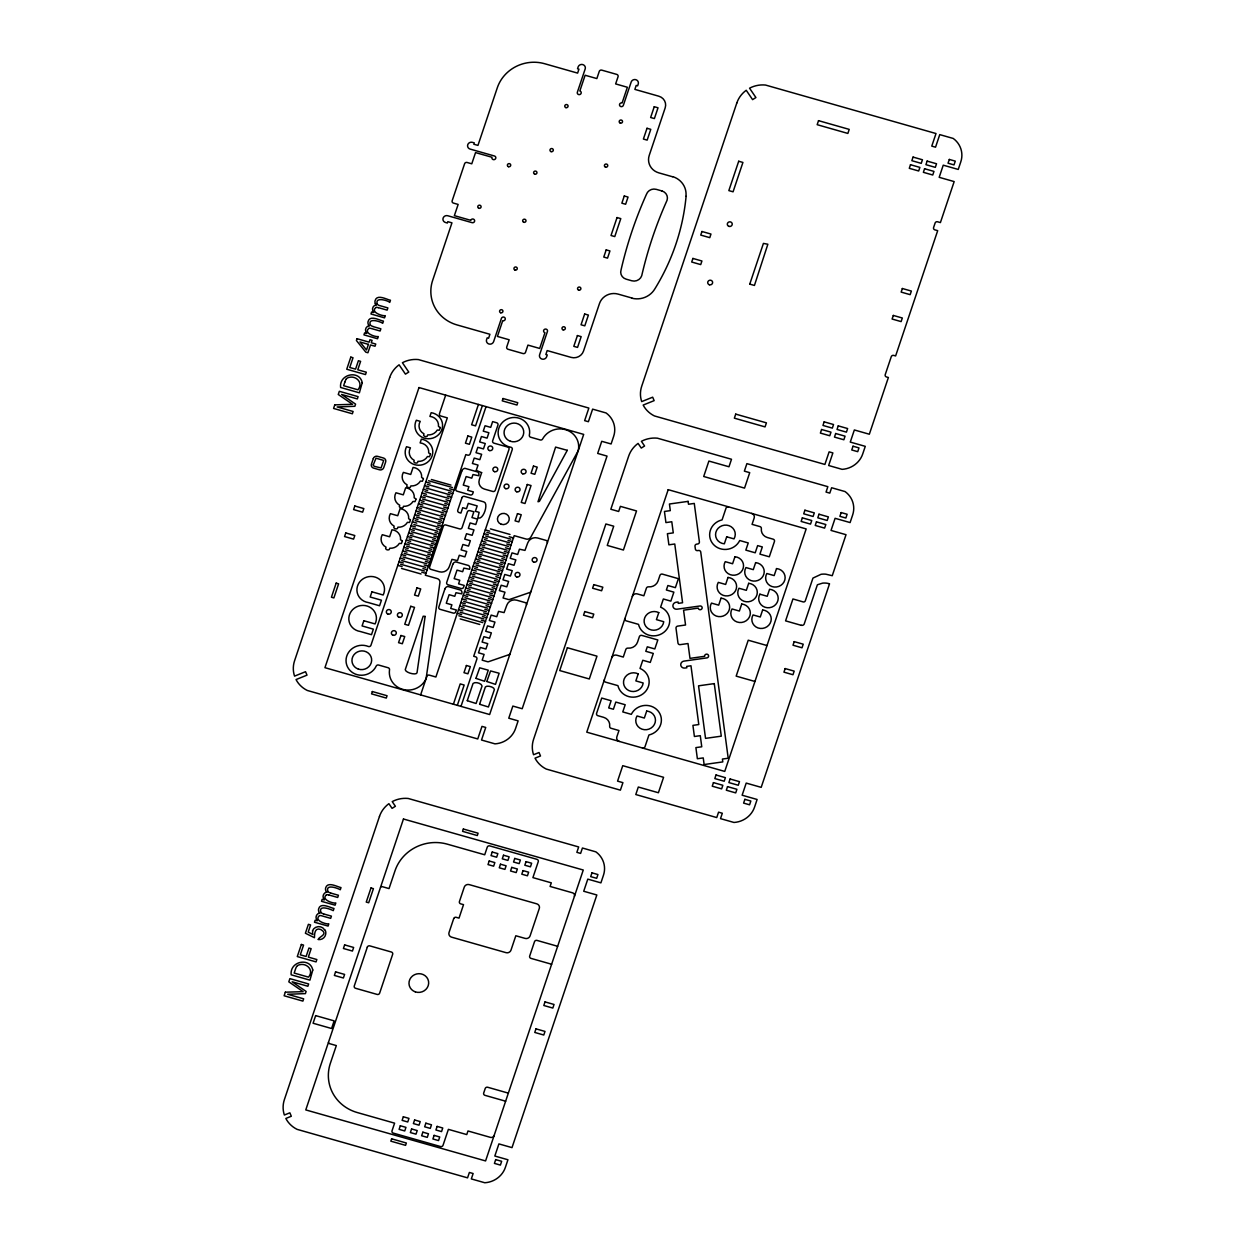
<?xml version="1.0" encoding="UTF-8"?>
<svg xmlns="http://www.w3.org/2000/svg" width="1245" height="1245" viewBox="0 0 1245 1245"><rect width="100%" height="100%" fill="white"/><g stroke="black" fill="none" stroke-linecap="round" stroke-linejoin="round"><path stroke-width="1.5" d="M318.284 939.244C319.545 936.364 328.773 934.17 320.743 929.486C314.534 927.043 314.518 934.435 314.456 937.718L305.399 933.236L308.402 924.319L310.596 924.942L308.2 932.1L312.915 934.513A6.567 6.209 -11.6 0 1 312.775 930.995M328.462 1042.361L329.022 1043.497L336.321 1045.582L330.345 1063.354A41.692 39.451 -11.6 0 0 357.237 1112.532L394.603 1123.161L392.035 1130.787A1.976 1.867 -11.6 0 0 393.311 1133.121L440.543 1146.552A1.976 1.867 -11.6 0 0 443.033 1145.291L448.387 1129.355L466.766 1134.584L467.98 1130.974L490.421 1137.37A2.957 2.801 -11.6 0 0 494.14 1135.471M344.896 381.95L343.636 385.717L357.969 389.794C363.556 383.071 356.49 375.57 349.191 377.344A5.307 5.027 -11.6 0 0 346.266 378.947M445.679 395.132L439.469 413.651A1.976 1.867 -11.6 0 0 440.73 415.986L447.313 417.853L370.948 645.268A1.976 1.867 -11.6 0 1 368.271 646.451A15.811 14.956 -11.6 0 0 347.417 654.419A15.811 14.956 -11.6 0 0 355.339 674.074A15.811 14.956 -11.6 0 0 376.192 666.106A1.976 1.867 -11.6 0 1 378.589 665.032L388.175 667.756A1.976 1.867 -11.6 0 1 389.498 669.919A19.173 18.13 -11.6 0 0 403.473 689.559A19.173 18.13 -11.6 0 0 426.117 678.556L439.921 582.613A3.953 3.735 -11.6 0 0 437.228 578.598L425.323 575.206L465.817 454.596L467.7 455.141A1.976 1.867 -11.6 0 0 470.174 453.865L486.048 406.617M430.443 454.409L429.447 456.713L427.471 456.51A9.789 9.26 -11.6 0 1 417.931 461.366C418.382 464.432 412.142 463.109 414.18 460.308A9.789 9.26 -11.6 0 1 410.43 447.842L406.524 446.722A13.835 13.088 -11.6 0 0 414.165 464.525A13.835 13.088 -11.6 0 0 432.295 455.296A13.835 13.088 -11.6 0 0 421.37 439.158L420.125 442.893A9.789 9.26 -11.6 0 1 428.685 452.931L430.49 453.974M415.97 499.338L414.974 501.642L412.998 501.439A9.789 9.26 -11.6 0 1 403.458 506.295C403.878 509.423 397.528 507.898 399.707 505.237A9.789 9.26 -11.6 0 1 395.957 492.771L403.287 494.841L405.652 487.822A9.789 9.26 -11.6 0 1 414.212 497.86L416.017 498.903M440.248 427.922L439.236 430.225L437.275 430.039A9.789 9.26 -11.6 0 1 427.72 434.894C427.813 438.115 421.899 436.435 423.969 433.82A9.789 9.26 -11.6 0 1 420.219 421.355L416.328 420.234A13.835 13.088 -11.6 0 0 423.954 438.038A13.835 13.088 -11.6 0 0 442.099 428.809A13.835 13.088 -11.6 0 0 431.175 412.686L429.914 416.406A9.789 9.26 -11.6 0 1 438.473 426.444L440.279 427.486M402.306 541.264L401.388 543.52L399.334 543.38A9.789 9.26 -11.6 0 1 389.778 548.236C389.981 551.395 383.865 549.808 386.028 547.162A9.789 9.26 -11.6 0 1 382.277 534.696L389.623 536.782L391.973 529.763A9.789 9.26 -11.6 0 1 400.532 539.785L402.337 540.828M423.393 478.951L422.382 481.255L420.421 481.052A9.789 9.26 -11.6 0 1 410.866 485.923C411.068 489.129 404.998 487.433 407.115 484.85A9.789 9.26 -11.6 0 1 403.364 472.384L410.71 474.454L413.06 467.435A9.789 9.26 -11.6 0 1 421.619 477.473L423.424 478.516M410.414 520.223L409.496 522.464L407.442 522.324A9.789 9.26 -11.6 0 1 397.902 527.195C398.244 530.339 392.066 528.814 394.151 526.121A9.789 9.26 -11.6 0 1 390.401 513.656L397.731 515.726L400.096 508.707A9.789 9.26 -11.6 0 1 408.656 518.745L410.445 519.788M478.438 404.454L471.622 424.763L475.559 425.883L482.391 405.574M420.623 694.897L426.848 676.393A1.976 1.867 -11.6 0 1 429.323 675.132L435.89 677L512.255 449.585A1.976 1.867 -11.6 0 0 510.761 447.204A15.811 14.956 -11.6 0 1 498.436 429.805A15.811 14.956 -11.6 0 1 517.017 417.697A15.811 14.956 -11.6 0 1 529.358 435.096A1.976 1.867 -11.6 0 0 530.681 437.228L540.268 439.952A1.976 1.867 -11.6 0 0 542.68 438.862A19.173 18.13 -11.6 0 1 566.257 429.899A19.173 18.13 -11.6 0 1 578.209 450.752L530.806 537.124A3.953 3.735 -11.6 0 1 526.106 539.038L514.201 535.661L473.707 656.271L475.59 656.8A1.976 1.867 -11.6 0 1 476.866 659.134L460.992 706.382M453.398 704.219L460.214 683.91L464.152 685.03L457.335 705.339M829.543 583.78L761.193 787.354L746.206 783.089L742.129 795.213L757.116 799.477L754.563 807.102A22.721 21.492 -11.6 0 1 733.974 822.463L720.513 818.634L722.318 813.25L718.567 812.176L716.746 817.56L635.79 794.543L638.312 787.027L658.403 792.738L663.585 777.3L622.749 765.675L617.567 781.129L622.92 782.654L620.399 790.155L546.275 769.068A26.69 25.258 -11.6 0 1 535.023 758.174L540.501 755.964L539.038 752.525L533.545 754.735A26.69 25.258 -11.6 0 1 533.576 739.328L605.879 523.974L613.723 526.199L607.264 545.419L623.418 550.025L636.537 510.948L620.383 506.357L618.672 511.477L610.828 509.252L628.663 456.137A26.69 25.258 -11.6 0 1 638.078 443.407L641.268 448.075L644.583 445.99L641.408 441.321A26.69 25.258 -11.6 0 1 657.376 438.178L731.5 459.265L728.979 466.766L708.887 461.055L703.705 476.493L744.541 488.118L749.723 472.664L744.37 471.139L746.891 463.638L827.847 486.671L826.042 492.071L829.793 493.129L831.613 487.744L845.075 491.573A22.721 21.492 -11.6 0 1 852.654 514.948L850.102 522.573L835.099 518.309L831.037 530.432L846.024 534.696L832.251 575.704L825.855 574.194A19.111 18.068 -11.6 0 0 821.093 574.287L812.954 578.085L805.406 600.541A1.79 1.696 -11.6 0 1 803.181 601.926L792.94 598.954L785.579 620.866L801.235 625.332M380.581 887.156L381.733 886.502L389.031 888.588L395.007 870.8A41.692 39.451 -11.6 0 1 447.344 844.172L484.71 854.786L487.262 847.16A1.976 1.867 -11.6 0 1 489.752 845.9L536.984 859.346A1.976 1.867 -11.6 0 1 538.26 861.68L532.907 877.616L551.302 882.845L550.088 886.44L572.529 892.821A2.957 2.801 -11.6 0 1 574.427 896.322M368.94 328.353C362.809 333.006 375.648 337.27 378.278 336.539L377.531 338.749L363.945 334.874L364.598 332.913L366.512 333.458M326.501 894.797C320.37 899.419 333.209 903.745 335.839 902.983L335.092 905.193L321.506 901.318L322.159 899.357L324.073 899.902M375.943 307.468C369.827 312.106 382.666 316.37 385.296 315.654L384.549 317.864L370.963 313.989L371.617 312.013L373.531 312.557M829.077 583.656L826.898 583.205A17.928 16.963 -11.6 0 0 822.634 583.127L817.389 584.761L804.145 624.181A2.381 2.241 -11.6 0 1 801.266 625.255M672.658 176.79L658.792 172.853A14.815 14.022 -11.6 0 1 649.236 155.376L665.188 107.848A9.882 9.353 -11.6 0 0 658.807 96.207L634.872 89.391L636.195 85.438L637.611 85.843L638.218 84.053A3.704 3.502 -11.6 0 0 635.822 79.68A3.704 3.502 -11.6 0 0 631.168 82.045L623.356 105.311A1.976 1.867 -11.6 0 1 620.881 106.572A1.976 1.867 -11.6 0 1 619.605 104.238A1.976 1.867 -11.6 0 1 622.095 102.977L627.371 87.259L615.637 83.913L618.049 76.739A1.976 1.867 -11.6 0 0 616.773 74.404L601.755 70.14A1.976 1.867 -11.6 0 0 599.265 71.401L596.853 78.575L585.119 75.245L579.843 90.963A1.976 1.867 -11.6 0 1 581.119 93.297A1.976 1.867 -11.6 0 1 578.645 94.558A1.976 1.867 -11.6 0 1 577.369 92.223L585.181 68.957A3.704 3.502 -11.6 0 0 582.784 64.584A3.704 3.502 -11.6 0 0 578.131 66.95L577.54 68.755L578.941 69.16L577.618 73.113L544.672 63.728A37.739 35.716 -11.6 0 0 497.284 87.835L477.955 145.4L473.831 144.233L474.283 142.879L472.4 142.35A3.704 3.502 -11.6 0 0 467.746 144.716A3.704 3.502 -11.6 0 0 470.143 149.089L494.452 155.998A1.976 1.867 -11.6 0 1 495.728 158.333A1.976 1.867 -11.6 0 1 493.253 159.593A1.976 1.867 -11.6 0 1 491.977 157.259L475.543 152.59L471.777 163.811L467.077 162.472A1.976 1.867 -11.6 0 0 464.603 163.749L452.168 200.756A1.976 1.867 -11.6 0 0 453.445 203.091L458.144 204.429L454.363 215.65L470.797 220.334A1.976 1.867 -11.6 0 1 473.271 219.073A1.976 1.867 -11.6 0 1 474.547 221.392A1.976 1.867 -11.6 0 1 472.073 222.653L447.764 215.743A3.704 3.502 -11.6 0 0 443.111 218.108A3.704 3.502 -11.6 0 0 445.492 222.482L447.375 223.011L447.826 221.672L451.951 222.839L432.637 280.405A37.739 35.716 -11.6 0 0 456.962 324.914L489.923 334.282L488.585 338.235L487.184 337.831L486.577 339.636A3.704 3.502 -11.6 0 0 488.974 344.009A3.704 3.502 -11.6 0 0 493.627 341.644L501.424 318.378A1.976 1.867 -11.6 0 1 503.914 317.117A1.976 1.867 -11.6 0 1 505.19 319.436A1.976 1.867 -11.6 0 1 502.7 320.712L497.424 336.43L509.158 339.76L506.746 346.95A1.976 1.867 -11.6 0 0 508.022 349.269L523.04 353.549A1.976 1.867 -11.6 0 0 525.53 352.288L527.942 345.098L539.676 348.444L544.952 332.726A1.976 1.867 -11.6 0 1 543.676 330.392A1.976 1.867 -11.6 0 1 546.15 329.131A1.976 1.867 -11.6 0 1 547.426 331.466L539.614 354.716A3.704 3.502 -11.6 0 0 542.011 359.089A3.704 3.502 -11.6 0 0 546.664 356.724L547.255 354.934L545.855 354.529L547.178 350.576L571.113 357.393A9.882 9.353 -11.6 0 0 583.516 351.074L599.467 303.562A14.815 14.022 -11.6 0 1 618.08 294.1L631.946 298.037M378.309 307.624L387.148 310.13L387.88 307.92L379.99 305.679A4.856 4.591 -11.6 0 1 377.126 303.998M372.971 326.563L380.877 328.82L380.13 331.014L371.306 328.509A4.466 4.217 -11.6 0 0 368.925 328.291M431.392 479.512L450.97 485.083M428.545 480.726L452.464 487.526M425.759 481.94L430.116 483.185M449.694 488.756L454.051 489.985M427.331 484.383L451.266 491.184M424.529 485.643L428.871 486.873M448.449 492.444L452.806 493.689M426.101 488.04L450.036 494.841M423.316 489.254L427.657 490.483M447.251 496.055L451.593 497.3M424.934 491.651L448.869 498.467M422.102 493.004L426.444 494.249M446.021 499.805L450.379 501.05M423.673 495.401L447.609 502.202M420.888 496.584L425.245 497.829M444.823 503.385L449.18 504.63M759.901 594.192L767.231 596.277L769.581 589.258A9.789 9.26 -11.6 0 1 777.907 600.557A9.789 9.26 -11.6 0 1 764.866 607.202A9.789 9.26 -11.6 0 1 759.886 594.207M422.46 499.012L446.395 505.812M419.674 500.225L424.031 501.455M443.609 507.026L447.951 508.271M421.261 502.606L445.181 509.423M418.46 503.82L422.818 505.065M442.395 510.637L446.737 511.866M420.032 506.248L443.967 513.064M417.246 507.431L421.604 508.676M441.181 514.247L445.539 515.477M490.437 528.892L510.014 534.463M418.834 509.827L442.769 516.644M485.285 529.919L489.627 531.148M509.205 536.719L513.562 537.964M416.032 511.041L420.39 512.286M439.967 517.858L444.325 519.087M486.842 532.346L510.777 539.147M417.62 513.438L441.555 520.239M484.04 533.607L488.398 534.852M507.976 540.423L512.317 541.653M414.834 514.652L419.176 515.881M438.754 521.453L443.111 522.698M485.628 536.004L509.547 542.804M416.406 517.048L440.341 523.849M482.827 537.217L487.184 538.462M506.762 544.018L511.104 545.263M413.62 518.262L417.962 519.492M437.555 525.063L441.897 526.308M484.445 539.63L508.38 546.43M415.145 520.628L439.065 527.444M481.613 540.968L485.97 542.213M505.548 547.784L509.89 549.014M412.406 521.873L416.764 523.102M436.341 528.674L440.683 529.919M483.185 543.365L507.12 550.181M413.869 524.519L437.804 531.335M480.414 544.547L484.756 545.792M504.334 551.364L508.691 552.593M411.099 525.686L415.456 526.915M435.034 532.486L439.392 533.731M481.986 546.975L505.906 553.776M412.671 528.129L436.59 534.945M479.185 548.189L483.542 549.418M503.12 554.99L507.478 556.235M409.885 529.296L414.243 530.526M433.82 536.097L438.178 537.342M480.772 550.586L504.707 557.386M411.457 531.74L435.376 538.556M477.971 551.8L482.329 553.029M501.906 558.6L506.264 559.845M408.687 532.891L413.029 534.136M432.606 539.707L436.964 540.937M479.543 554.212L503.478 561.028M410.243 535.35L434.178 542.151M476.773 555.41L481.115 556.639M500.692 562.211L505.05 563.456M407.473 536.502L411.815 537.747M431.392 543.318L435.75 544.547M478.345 557.791L502.28 564.607M409.029 538.96L432.964 545.761M475.559 559.005L479.901 560.25M499.494 565.821L503.836 567.051M406.259 540.112L410.617 541.357M430.194 546.913L434.536 548.158M477.131 561.402L501.066 568.218M407.815 542.571L431.75 549.372M767.013 645.548L748.229 640.21L736.168 676.128L754.937 681.466M474.345 562.615L478.702 563.861M498.28 569.432L502.622 570.661M405.045 543.723L409.403 544.952M428.98 550.523L433.322 551.768M475.917 565.012L499.852 571.813M406.601 546.166L430.537 552.982M473.131 566.226L477.489 567.471M497.066 573.027L501.408 574.272M403.831 547.333L408.189 548.563M427.766 554.134L432.124 555.379M474.656 568.607L498.591 575.408M405.403 549.776L429.323 556.593M471.917 569.837L476.275 571.066M495.852 576.637L500.21 577.882M402.617 550.928L406.975 552.173M426.553 557.744L430.91 558.974M473.396 572.498L497.315 579.298M404.189 553.387L428.109 560.188M470.626 573.649L474.967 574.894M494.545 580.45L498.903 581.695M401.419 554.539L405.761 555.784M425.339 561.355L429.696 562.584M472.182 576.108L496.117 582.909M402.975 556.997L426.91 563.798M469.412 577.26L473.754 578.489M493.331 584.061L497.689 585.306M400.205 558.149L404.547 559.394M424.125 564.965L428.482 566.195M470.968 579.703L494.903 586.519M401.762 560.608L425.697 567.409M468.198 580.87L472.54 582.1M492.133 587.671L496.475 588.916M398.991 561.76L403.333 562.989M422.926 568.56L427.268 569.805M469.754 583.314L493.689 590.13M400.548 564.203L424.483 571.019M466.984 584.465L471.341 585.71M490.919 591.282L495.261 592.511M397.777 565.37L402.135 566.599M421.713 572.171L426.055 573.416M468.54 586.924L492.475 593.725M401.512 568.436L421.09 574.007M465.77 588.076L470.128 589.321M489.705 594.892L494.063 596.122M467.326 590.535L491.261 597.335M464.556 591.686L468.914 592.931M488.491 598.503L492.849 599.732M466.128 594.145L490.048 600.946M463.358 595.297L467.7 596.526M487.277 602.098L491.635 603.343M464.914 597.74L488.849 604.556M462.144 598.907L466.486 600.137M486.064 605.708L490.421 606.953M463.7 601.351L487.635 608.167M460.93 602.518L465.272 603.747M484.865 609.319L489.207 610.564M462.486 604.961L486.421 611.777M459.716 606.113L464.074 607.358M483.651 612.929L487.993 614.158M461.272 608.572L485.208 615.372M458.502 609.723L462.86 610.968M482.438 616.54L486.795 617.769M460.059 612.182L483.994 618.983M457.288 613.334L461.646 614.579M481.224 620.135L485.581 621.379M458.86 615.793L482.78 622.593M460.183 618.905L479.776 624.476M557.651 946.293L537 940.411A1.976 1.867 -11.6 0 0 534.51 941.671L529.685 956.051A1.976 1.867 -11.6 0 0 530.961 958.37L551.628 964.252M330.532 893.007L338.422 895.264L337.691 897.458L328.851 894.953M323.513 913.908L331.419 916.149L330.672 918.359L321.848 915.838A4.466 4.217 -11.6 0 0 319.467 915.62C313.382 920.428 326.143 924.49 328.82 923.868L328.089 926.078L314.487 922.218L315.156 920.242L317.055 920.786M508.349 1093.126L487.698 1087.258A1.976 1.867 -11.6 0 0 485.208 1088.519L483.698 1093.001A1.976 1.867 -11.6 0 0 484.974 1095.335L505.641 1101.218M376.255 304.994L375.352 303.578M369.236 325.879L368.333 324.463A4.902 4.638 -11.6 0 1 368.1 321.49C369.936 314.549 380.145 320.634 383.444 321.132L382.713 323.311C380.488 321.552 367.742 317.413 370.232 324.789A4.856 4.591 -11.6 0 0 373.002 326.455M326.797 892.323L325.894 890.906A4.902 4.638 -11.6 0 1 325.661 887.934C327.497 880.993 337.706 887.078 341.005 887.576L340.274 889.755C337.909 888.23 325.443 883.685 327.777 891.233M319.778 913.207L318.876 911.807A4.902 4.638 -11.6 0 1 318.658 908.834C320.479 901.878 330.688 907.963 334.002 908.461L333.255 910.655C330.236 909.052 318.455 904.648 320.774 912.134M377.235 303.904C374.62 296.419 388.44 300.683 389.732 302.426L390.463 300.232C387.164 299.749 376.939 293.649 375.118 300.605A4.902 4.638 -11.6 0 0 375.336 303.578M531.024 591.282A1.976 1.867 -11.6 0 1 529.67 592.542L509.594 599.452A1.976 1.867 -11.6 0 1 508.349 599.483L503.058 597.973L504.988 592.215L499.369 590.612L501.175 585.228L506.808 586.831L508.614 581.446L502.98 579.843L504.785 574.459L510.419 576.046L512.24 570.661L506.606 569.058L508.411 563.674L514.045 565.277L515.85 559.892L510.217 558.289L512.022 552.889L517.655 554.492L519.445 549.185L524.97 550.399L527.678 543.038A7.906 7.486 -11.6 0 1 537.607 537.996L546.041 540.392A1.976 1.867 -11.6 0 1 547.318 542.727M526.433 604.93A1.976 1.867 -11.6 0 0 525.157 602.596L516.722 600.183A7.906 7.486 -11.6 0 0 506.793 605.241L504.085 612.602L498.56 611.388L496.771 616.695L491.137 615.092L489.332 620.492L494.965 622.08L493.16 627.48L487.526 625.877L485.721 631.262L491.355 632.865L489.534 638.249L483.9 636.646L482.095 642.046L487.729 643.649L485.923 649.034L480.29 647.431L478.485 652.816L484.103 654.419L482.173 660.177L487.464 661.686A1.976 1.867 -11.6 0 0 488.709 661.64L508.785 654.745A1.976 1.867 -11.6 0 0 510.139 653.485M631.9 298.209A19.967 18.893 -11.6 0 0 654.901 288.793A230.029 217.626 -11.6 0 0 686.088 196.368M672.72 176.634A19.967 18.893 -11.6 0 1 685.948 196.352M619.419 741.46A3.953 3.735 -11.6 0 1 616.866 736.791L618.967 730.519L611.03 728.263A1.976 1.867 -11.6 0 1 609.676 726.271A8.871 8.388 -11.6 0 0 603.607 717.322L597.865 715.688A1.976 1.867 -11.6 0 1 596.588 713.354L601.724 698.056L611.108 700.733L608.696 707.923L613.396 709.245L615.808 702.071L625.192 704.732L622.78 711.922L631.324 714.35A15.811 14.956 -11.6 0 1 657.951 710.786A15.811 14.956 -11.6 0 1 648.941 734.97L644.988 746.767A1.976 1.867 -11.6 0 1 642.498 748.027M611.762 657.718A3.953 3.735 -11.6 0 1 616.726 655.197L623.278 657.064L625.83 649.47A1.976 1.867 -11.6 0 1 627.962 648.131A8.871 8.388 -11.6 0 0 637.518 642.171L639.354 636.677A1.976 1.867 -11.6 0 1 641.844 635.417L657.827 639.961L654.808 648.941L647.291 646.809L645.781 651.291L653.298 653.438L650.279 662.418L642.778 660.27L640.023 668.44A15.811 14.956 -11.6 0 1 643.214 693.683A15.811 14.956 -11.6 0 1 617.94 685.653L605.615 682.151A1.976 1.867 -11.6 0 1 604.339 679.817M624.912 618.532A1.976 1.867 -11.6 0 0 626.188 620.85L638.529 624.367A15.811 14.956 -11.6 0 0 663.787 632.382A15.811 14.956 -11.6 0 0 660.613 607.155L663.352 598.985L670.853 601.133L673.872 592.138L666.371 590.005L667.88 585.524L675.381 587.656L678.4 578.676L662.418 574.132A1.976 1.867 -11.6 0 0 659.943 575.392L658.091 580.886A8.871 8.388 -11.6 0 1 648.536 586.846A1.976 1.867 -11.6 0 0 646.404 588.169L643.867 595.779L637.3 593.912A3.953 3.735 -11.6 0 0 632.335 596.433M728.527 506.839A1.976 1.867 -11.6 0 0 726.037 508.1L722.084 519.896A15.811 14.956 -11.6 0 0 713.089 544.081A15.811 14.956 -11.6 0 0 739.717 540.517L748.245 542.944L745.833 550.119L755.217 552.796L757.629 545.606L762.329 546.944L759.917 554.134L769.301 556.795L774.437 541.513A1.976 1.867 -11.6 0 0 773.161 539.178L767.418 537.544A8.871 8.388 -11.6 0 1 761.349 528.596A1.976 1.867 -11.6 0 0 759.995 526.604L752.058 524.347L754.159 518.06A3.953 3.735 -11.6 0 0 751.622 513.407M366.808 333.162A4.715 4.466 -11.6 0 1 369.174 325.63M344.943 381.966A12.995 12.294 -11.6 0 1 346.094 379.196M373.827 312.277A4.715 4.466 -11.6 0 1 376.192 304.745M375.943 307.406A4.466 4.217 -11.6 0 1 378.278 307.686M296.808 966.276A5.307 5.027 -11.6 0 1 299.749 964.719C306.97 962.836 314.254 970.4 308.511 977.138L294.178 973.061L295.438 969.279A12.995 12.294 -11.6 0 1 296.637 966.525M318.222 939.555A6.427 6.069 -11.6 0 0 325.614 934.59L325.723 933.859A6.194 5.851 -11.6 0 0 324.976 929.89M312.417 930.871A6.707 6.349 -11.6 0 1 324.509 929.735M317.35 920.506A4.715 4.466 -11.6 0 1 319.716 912.958M323.544 913.783A4.856 4.591 -11.6 0 1 320.65 912.227M324.369 899.606A4.715 4.466 -11.6 0 1 326.735 892.074M326.486 894.735A4.466 4.217 -11.6 0 1 328.82 895.015M330.548 892.898A4.856 4.591 -11.6 0 1 327.668 891.327M312.775 970.026L309.927 980.142L291.174 974.804C289.556 961.031 310.223 957.109 312.775 970.026M362.233 382.697L359.385 392.813L340.616 387.475C339.013 373.702 359.68 369.765 362.233 382.697M425.121 616.431L417.013 672.845C416.11 675.506 405.481 672.72 405.247 669.67L423.191 616.213L425.121 616.431M567.3 450.285L539.396 501.377L537.996 501.766L555.597 447.095L567.3 450.348M479.59 704.265L488.429 706.989L494.389 689.559C494.576 687.007 486.686 684.952 485.363 686.991L479.621 704.125M486.826 681.513L495.494 684.376L499.12 673.249L490.577 670.93L486.842 681.373M373.251 464.914L374.091 466.284L381.048 467.964L383.678 460.448L376.021 458.176L373.251 464.914M481.628 472.633L479.278 479.745A7.906 7.486 -11.6 0 0 484.367 489.067L492.818 491.464A1.976 1.867 -11.6 0 0 495.308 490.203L509.003 449.383A1.976 1.867 -11.6 0 0 507.727 447.064L493.938 443.142A1.976 1.867 -11.6 0 1 492.662 440.808L497.938 425.09A1.976 1.867 -11.6 0 0 496.662 422.755L492.631 421.604L490.701 427.362L485.068 425.759L483.247 431.144L488.88 432.746L487.075 438.131L481.442 436.528L479.636 441.928L485.27 443.531L483.465 448.916L477.831 447.313L476.01 452.698L481.644 454.3L479.839 459.685L474.205 458.082L472.4 463.482L478.033 465.085L476.244 470.392L481.628 472.633M467.264 700.717L476.088 703.503L482.048 686.057C481.69 683.194 474.999 681.451 473.038 683.489L467.28 700.639M475.948 678.385L484.601 681.28L488.258 670.183L479.698 667.818L475.963 678.292M749.755 284.14L754.439 285.432L767.854 244.238L763.418 243.413L749.755 284.14M334.78 404.858L333.582 408.438L352.351 413.776L353.113 411.472L337.146 406.944L354.856 406.29L355.572 404.143L341.628 394.463L357.331 398.929L358.093 396.641L339.34 391.303L338.267 394.494L352.553 404.314L334.78 404.858M350.81 357.128L346.748 369.236L365.501 374.574L366.31 372.193L357.782 369.781L360.614 361.346L358.389 360.723L355.572 369.142L349.752 367.493L353.02 357.751L350.81 357.128M357.004 338.702L356.397 340.492L365.797 352.148L367.913 352.755L370.528 344.958L375.025 346.234L375.757 344.04L371.275 342.764L372.084 340.336L369.967 339.729L369.158 342.157L357.004 338.702M368.411 344.367L366.528 349.985L359.961 341.955L368.411 344.367M389.669 377.531L294.583 660.721A26.69 25.258 -11.6 0 0 294.551 676.128L305.539 671.709L307.001 675.148L296.03 679.568A26.69 25.258 -11.6 0 0 307.282 690.461L477.753 738.954L481.986 726.38L485.737 727.453L481.519 740.028L494.981 743.856A22.721 21.492 -11.6 0 0 515.57 728.496L518.122 720.871L508.769 718.209L512.847 706.071L522.2 708.732L607.031 456.09L597.678 453.429L601.74 441.306L611.108 443.967L613.66 436.326A22.721 21.492 -11.6 0 0 606.082 412.966L592.62 409.138L588.387 421.713L584.636 420.639L588.854 408.064L418.382 359.572A26.69 25.258 -11.6 0 0 402.415 362.715L408.765 372.068L405.45 374.138L399.085 364.801A26.69 25.258 -11.6 0 0 389.669 377.531M345.768 532.953L344.554 536.548L353.58 539.116L354.794 535.521L345.768 532.953M354.809 505.999L353.611 509.594L362.622 512.162L363.836 508.567L354.809 505.999M373.329 458.487L371.43 464.152A3.377 3.19 -11.6 0 0 373.609 468.12L379.507 469.801A3.377 3.19 -11.6 0 0 383.74 467.653L385.639 461.988A3.377 3.19 -11.6 0 0 383.476 458.02L377.562 456.339A3.377 3.19 -11.6 0 0 373.329 458.487M336.166 583.127L331.435 597.226L333.878 597.927L338.609 583.827L336.166 583.127M418.989 387.553L324.945 667.678L489.643 714.537L583.687 434.396L418.989 387.553M371.928 591.811L370.17 597.009L381.437 600.214L379.569 605.77L368.287 602.549A13.835 13.088 -11.6 0 1 357.393 586.411A13.835 13.088 -11.6 0 1 375.523 577.198A13.835 13.088 -11.6 0 1 383.164 595.001L371.928 591.811M363.836 620.741L362.077 625.939L373.344 629.145L371.492 634.685L360.21 631.48A13.835 13.088 -11.6 0 1 349.3 615.341A13.835 13.088 -11.6 0 1 367.446 606.128A13.835 13.088 -11.6 0 1 375.072 623.932L363.836 620.741M372.333 691.535L371.555 693.87L386.292 698.072L387.07 695.737L372.333 691.535M400.968 635.495L398.556 642.669L402.322 643.743L404.734 636.553L400.968 635.495M410.772 606.299L404.749 624.259L408.5 625.332L414.523 607.373L410.772 606.299M416.95 587.889L414.538 595.079L418.304 596.137L420.717 588.947L416.95 587.889M467.855 435.983L465.443 443.173L469.381 444.294L471.793 437.119L467.855 435.983M285.323 992.187L284.125 995.767L302.893 1001.104L303.656 998.817L287.688 994.273L305.399 993.619L306.13 991.471L292.17 981.791L307.873 986.258L308.635 983.97L289.883 978.632L288.809 981.838L303.111 991.658L285.323 992.187M301.352 944.457L297.29 956.565L316.059 961.903L316.852 959.537L308.324 957.109L311.157 948.69L308.947 948.052L306.114 956.471L300.294 954.822L303.562 945.095L301.352 944.457M443.329 526.23L429.618 567.051A1.976 1.867 -11.6 0 0 430.894 569.37L439.345 571.782A7.906 7.486 -11.6 0 0 449.274 566.724L451.966 559.363L457.506 560.577L459.28 555.27L464.914 556.873L466.735 551.488L461.101 549.885L462.907 544.485L468.54 546.088L470.345 540.703L464.712 539.101L466.517 533.716L472.151 535.319L473.971 529.934L468.338 528.331L470.143 522.931L475.777 524.534L477.582 519.149L471.948 517.546L473.878 511.788L469.847 510.652A1.976 1.867 -11.6 0 0 467.373 511.913L462.082 527.631A1.976 1.867 -11.6 0 1 459.607 528.892L445.803 524.97A1.976 1.867 -11.6 0 0 443.329 526.23M461.864 470.906L455.826 488.865A1.976 1.867 -11.6 0 0 457.102 491.199L470.252 494.934A1.976 1.867 -11.6 0 0 472.726 493.674L473.333 491.884L467.7 490.281L468.898 486.686L463.264 485.083L466.144 476.555L471.762 478.158L472.976 474.563L478.765 475.714A4.326 4.093 -11.6 0 0 478.78 473.349L477.94 472.042L464.79 468.291L463.28 468.945A4.326 4.093 -11.6 0 0 461.864 470.906M461.988 497.642L457.755 510.217A1.976 1.867 -11.6 0 0 459.031 512.535L460.915 513.08L462.72 507.695L466.47 508.754L468.276 503.369L477.193 505.906L475.388 511.29L479.138 512.364L477.815 517.889A4.326 4.093 -11.6 0 0 480.29 517.858C483.994 516.037 487.246 506.606 485.27 503.027A4.326 4.093 -11.6 0 0 483.231 501.719L464.463 496.381A1.976 1.867 -11.6 0 0 461.988 497.642M503.011 398.509L502.233 400.843L516.971 405.03L517.764 402.695L503.011 398.509M452.744 564.467L446.706 582.427A1.976 1.867 -11.6 0 0 447.982 584.761L461.117 588.496A1.976 1.867 -11.6 0 0 463.607 587.235L464.214 585.43L458.58 583.843L459.778 580.248L454.145 578.645L457.008 570.117L462.642 571.72L463.856 568.125L469.63 569.276A4.326 4.093 -11.6 0 0 469.661 566.911L468.82 565.588L455.67 561.853L454.16 562.491A4.326 4.093 -11.6 0 0 452.744 564.467M444.87 589.041L438.831 607.015A1.976 1.867 -11.6 0 0 440.108 609.334L453.242 613.085A1.976 1.867 -11.6 0 0 455.732 611.809L456.339 610.019L450.706 608.416L451.904 604.821L446.27 603.234L449.134 594.69L454.767 596.293L455.981 592.713L461.755 593.849A4.326 4.093 -11.6 0 0 461.786 591.484L460.93 590.177L447.795 586.442L446.286 587.08A4.326 4.093 -11.6 0 0 444.87 589.041M379.476 816.424L284.389 1099.6A26.69 25.258 -11.6 0 0 284.358 1115.022L289.852 1112.812L291.314 1116.251L285.836 1118.461A26.69 25.258 -11.6 0 0 297.088 1129.355L467.56 1177.848L469.381 1172.463L473.131 1173.521L471.326 1178.922L484.787 1182.75A22.721 21.492 -11.6 0 0 505.377 1167.39L507.944 1159.764L494.825 1156.029L498.903 1143.906L512.006 1147.625L596.837 894.984L583.718 891.249L587.796 879.126L600.915 882.861L603.467 875.219A22.721 21.492 -11.6 0 0 595.888 851.86L582.427 848.016L580.606 853.416L576.855 852.343L578.676 846.958L408.189 798.465A26.69 25.258 -11.6 0 0 392.222 801.609L395.396 806.278L392.082 808.363L388.891 803.679A26.69 25.258 -11.6 0 0 379.476 816.424M315.654 1015.609L313.086 1023.25L331.575 1028.51L334.142 1020.869L315.654 1015.609M335.574 971.847L334.376 975.442L343.387 977.994L344.6 974.415L335.574 971.847M344.616 944.893L343.418 948.488L352.444 951.055L353.642 947.461L344.616 944.893M370.979 887.981L366.248 902.08L368.691 902.765L373.422 888.665L370.979 887.981M403.458 819.008L305.772 1109.918L485.581 1160.931L583.267 870.022L403.458 819.008M367.322 947.134L354.28 985.947A1.976 1.867 -11.6 0 0 355.556 988.281L377.157 994.428A1.976 1.867 -11.6 0 0 379.632 993.168L392.657 954.339A1.976 1.867 -11.6 0 0 391.397 952.02L369.796 945.873A1.976 1.867 -11.6 0 0 367.322 947.134M466.393 665.499L463.98 672.689L467.918 673.81L470.33 666.62L466.393 665.499M517.484 513.656L515.072 520.846L518.823 521.92L521.235 514.73L517.484 513.656M527.273 484.476L521.25 502.435L525.001 503.509L531.039 485.534L527.273 484.476M533.467 466.066L531.055 473.24L534.805 474.314L537.217 467.124L533.467 466.066M577.415 335.559L573.805 346.343L577.555 347.402L581.166 336.632L577.415 335.559M584.652 314.005L581.042 324.789L584.792 325.848L588.403 315.078L584.652 314.005M606.19 249.887L603.778 257.061L607.529 258.135L609.941 250.945L606.19 249.887M617.038 217.548L611.015 235.507L614.765 236.581L620.788 218.622L617.038 217.548M624.274 195.994L621.862 203.184L625.628 204.242L628.04 197.068L624.274 195.994M647.011 128.282L643.4 139.051L647.151 140.125L650.777 129.34L647.011 128.282M654.247 106.728L650.637 117.497L654.388 118.571L658.014 107.786L654.247 106.728M463.342 829.014L462.564 831.349L477.302 835.551L478.08 833.201L463.342 829.014M453.709 918.577L449.04 932.505A3.953 3.735 -11.6 0 0 451.593 937.158L506.03 952.658A3.953 3.735 -11.6 0 0 510.995 950.122L515.819 935.758L525.125 938.403A3.953 3.735 -11.6 0 0 530.09 935.882L539.287 908.492A3.953 3.735 -11.6 0 0 536.735 903.823L469.225 884.619A3.953 3.735 -11.6 0 0 464.26 887.14L459.436 901.52A1.976 1.867 -11.6 0 0 460.712 903.854L463.529 904.648L459.016 918.125L456.199 917.316A1.976 1.867 -11.6 0 0 453.709 918.577M736.807 103.008L641.72 386.199A26.69 25.258 -11.6 0 0 641.689 401.606L652.676 397.186L654.139 400.641L643.167 405.061A26.69 25.258 -11.6 0 0 654.419 415.939L824.89 464.447L829.123 451.857L832.874 452.931L828.656 465.505L842.118 469.349A22.721 21.492 -11.6 0 0 862.707 453.989L865.275 446.348L850.273 442.084L854.35 429.961L869.337 434.225L888.385 377.5L886.502 376.97A1.976 1.867 -11.6 0 1 885.226 374.636L891.264 356.677A1.976 1.867 -11.6 0 1 893.739 355.416L895.622 355.945L937.687 230.667L934.87 229.858A1.976 1.867 -11.6 0 1 933.594 227.524L935.104 223.042A1.976 1.867 -11.6 0 1 937.594 221.781L940.411 222.575L954.168 181.583L939.181 177.319L943.243 165.18L958.245 169.444L960.798 161.819A22.721 21.492 -11.6 0 0 953.219 138.444L939.757 134.616L935.54 147.19L931.774 146.116L936.007 133.542L765.519 85.049A26.69 25.258 -11.6 0 0 749.552 88.193L755.917 97.546L752.587 99.631L746.222 90.278A26.69 25.258 -11.6 0 0 736.807 103.008M391.615 1138.817L390.837 1141.167L405.574 1145.353L406.352 1143.019L391.615 1138.817M400.314 1125.76L399.1 1129.355L404.734 1130.958L405.948 1127.363L400.314 1125.76M403.333 1116.781L402.119 1120.375L407.753 1121.978L408.967 1118.383L403.333 1116.781M489.207 860.995L488.009 864.59L493.642 866.178L494.841 862.598L489.207 860.995M492.226 852.016L491.028 855.611L496.646 857.214L497.86 853.619L492.226 852.016M692.905 258.431L691.706 262.026L700.717 264.594L701.931 260.999L692.905 258.431M701.947 231.492L700.748 235.087L709.774 237.655L710.973 234.06L701.947 231.492M567.378 647.742L559.721 670.557L589.305 678.976L596.977 656.162L567.378 647.742M584.761 611.56L583.547 615.154L592.573 617.722L593.787 614.127L584.761 611.56M593.803 584.621L592.604 588.216L601.615 590.768L602.829 587.189L593.803 584.621M411.581 1128.966L410.368 1132.561L416.001 1134.164L417.215 1130.569L411.581 1128.966M414.601 1119.986L413.387 1123.581L419.02 1125.184L420.219 1121.589L414.601 1119.986M500.474 864.201L499.276 867.781L504.91 869.383L506.108 865.804L500.474 864.201M503.494 855.222L502.28 858.817L507.913 860.419L509.127 856.825L503.494 855.222M738.705 161.243L728.839 190.609L733.072 191.808L742.923 162.441L738.705 161.243M422.849 1132.172L421.635 1135.767L427.268 1137.37L428.467 1133.775L422.849 1132.172M425.852 1123.192L424.654 1126.787L430.288 1128.39L431.486 1124.795L425.852 1123.192M511.742 867.407L510.543 870.986L516.177 872.589L517.375 868.994L511.742 867.407M514.761 858.428L513.547 862.022L519.181 863.625L520.394 860.03L514.761 858.428M434.1 1135.378L432.902 1138.973L438.536 1140.576L439.734 1136.981L434.1 1135.378M437.119 1126.398L435.921 1129.993L441.555 1131.596L442.753 1128.001L437.119 1126.398M523.009 870.597L521.795 874.192L527.429 875.795L528.643 872.2L523.009 870.597M526.028 861.633L524.814 865.228L530.448 866.831L531.646 863.236L526.028 861.633M668.192 489.674L586.769 732.169L724.746 771.418L806.169 528.923L668.192 489.674M818.525 120.656L817.171 124.687L847.861 133.433L849.214 129.387L818.525 120.656M638.203 673.903L635.853 680.906L643.167 682.991A9.882 9.353 -11.6 0 1 630.982 691.302A9.882 9.353 -11.6 0 1 624.196 678.899A9.882 9.353 -11.6 0 1 638.203 673.903M658.776 612.618L656.426 619.621L663.741 621.706A9.882 9.353 -11.6 0 1 651.571 630.017A9.882 9.353 -11.6 0 1 644.785 617.613A9.882 9.353 -11.6 0 1 658.776 612.618M735.717 414.118L734.363 418.164L765.053 426.895L766.422 422.849L735.717 414.118M535.972 1028.852L534.759 1032.447L543.785 1035.015L544.999 1031.42L535.972 1028.852M545.014 1001.898L543.816 1005.493L552.827 1008.061L554.041 1004.466L545.014 1001.898M495.697 1159.609L494.421 1163.39L500.397 1165.087L501.657 1161.305L495.697 1159.609M591.982 872.838L590.706 876.62L596.682 878.316L597.942 874.55L591.982 872.838M646.7 711.051L644.334 718.054L637.02 715.968A9.882 9.353 -11.6 0 0 641.984 729.165A9.882 9.353 -11.6 0 0 655.181 722.442A9.882 9.353 -11.6 0 0 646.7 711.051M726.691 536.813L724.341 543.816A9.882 9.353 -11.6 0 1 715.844 532.409A9.882 9.353 -11.6 0 1 729.056 525.686A9.882 9.353 -11.6 0 1 734.005 538.883L726.691 536.813M721.042 598.145L718.692 605.163L711.471 603.109A9.789 9.26 -11.6 0 0 716.326 616.088A9.789 9.26 -11.6 0 0 729.368 609.443A9.789 9.26 -11.6 0 0 721.042 598.145M727.998 577.431L725.648 584.45L718.303 582.364A9.789 9.26 -11.6 0 0 723.283 595.375A9.789 9.26 -11.6 0 0 736.324 588.729A9.789 9.26 -11.6 0 0 727.998 577.431M734.939 556.733L732.589 563.752L725.259 561.666A9.789 9.26 -11.6 0 0 730.224 574.676A9.789 9.26 -11.6 0 0 743.265 568.031A9.789 9.26 -11.6 0 0 734.939 556.733M741.724 604.027L739.374 611.046L732.029 608.961A9.789 9.26 -11.6 0 0 737.009 621.971A9.789 9.26 -11.6 0 0 750.05 615.326A9.789 9.26 -11.6 0 0 741.724 604.027M748.681 583.314L746.331 590.332L738.985 588.247A9.789 9.26 -11.6 0 0 743.965 601.257A9.789 9.26 -11.6 0 0 757.007 594.612A9.789 9.26 -11.6 0 0 748.681 583.314M755.637 562.631L753.272 569.65L745.942 567.549A9.789 9.26 -11.6 0 0 750.922 580.559A9.789 9.26 -11.6 0 0 763.948 573.914A9.789 9.26 -11.6 0 0 755.637 562.631M821.591 429.494L820.393 433.089L829.777 435.75L830.991 432.155L821.591 429.494M824.159 421.853L822.961 425.448L832.345 428.124L833.543 424.529L824.159 421.853M910.5 164.729L909.286 168.324L918.686 170.985L919.884 167.39L910.5 164.729M913.067 157.088L911.854 160.683L921.238 163.36L922.452 159.765L913.067 157.088M762.64 609.972L760.275 616.991L753.054 614.937A9.789 9.26 -11.6 0 0 757.909 627.916A9.789 9.26 -11.6 0 0 770.951 621.271A9.789 9.26 -11.6 0 0 762.64 609.972M776.538 568.576L774.172 575.595L766.842 573.509A9.789 9.26 -11.6 0 0 771.822 586.504A9.789 9.26 -11.6 0 0 784.848 579.874A9.789 9.26 -11.6 0 0 776.538 568.576M713.447 782.623L712.249 786.202L721.633 788.879L722.847 785.284L713.447 782.623M716.015 774.981L714.817 778.576L724.201 781.237L725.399 777.658L716.015 774.981M802.356 517.842L801.142 521.437L810.526 524.114L811.74 520.519L802.356 517.842M804.908 510.217L803.71 513.812L813.094 516.473L814.308 512.878L804.908 510.217M835.675 433.509L834.477 437.088L843.861 439.765L845.059 436.17L835.675 433.509M838.243 425.868L837.029 429.463L846.429 432.139L847.627 428.545L838.243 425.868M924.584 168.729L923.37 172.324L932.754 175L933.968 171.405L924.584 168.729M927.136 161.103L925.938 164.682L935.322 167.359L936.536 163.764L927.136 161.103M727.531 786.622L726.317 790.217L735.717 792.894L736.915 789.299L727.531 786.622M730.099 778.996L728.885 782.591L738.269 785.253L739.483 781.658L730.099 778.996M816.44 521.857L815.226 525.452L824.61 528.113L825.824 524.519L816.44 521.857M818.992 514.216L817.794 517.811L827.178 520.488L828.376 516.893L818.992 514.216M893.303 315.436L892.089 319.031L901.115 321.599L902.329 318.004L893.303 315.436M902.345 288.498L901.147 292.093L910.157 294.66L911.371 291.065L902.345 288.498M853.027 446.208L851.751 449.974L857.727 451.67L858.988 447.904L853.027 446.208M949.312 159.438L948.036 163.204L954.012 164.9L955.273 161.134L949.312 159.438M785.159 668.565L783.945 672.16L792.972 674.728L794.185 671.133L785.159 668.565M794.201 641.626L793.003 645.221L802.013 647.789L803.227 644.194L794.201 641.626M744.868 799.337L743.607 803.103L749.583 804.799L750.844 801.033L744.868 799.337M841.169 512.567L839.893 516.333L845.869 518.029L847.129 514.263L841.169 512.567M688.111 501.377L669.437 504.007L670.308 510.637L664.441 511.462L665.919 522.589L671.786 521.748L673.28 532.876L667.398 533.7L668.892 544.828L674.759 544.003L682.571 602.751L678.276 603.358L678.089 601.973L676.128 602.253A3.704 3.502 -11.6 0 0 672.922 606.237A3.704 3.502 -11.6 0 0 677.062 609.194L699.955 605.988A1.976 1.867 -11.6 0 1 702.149 607.56A1.976 1.867 -11.6 0 1 700.437 609.692A1.976 1.867 -11.6 0 1 698.243 608.105L683.567 610.174L685.544 625.006L677.716 626.111A1.976 1.867 -11.6 0 0 676.004 628.227L677.98 643.058A1.976 1.867 -11.6 0 0 680.19 644.645L688.003 643.54L689.979 658.372L704.654 656.302A1.976 1.867 -11.6 0 1 706.366 654.17A1.976 1.867 -11.6 0 1 708.576 655.757A1.976 1.867 -11.6 0 1 706.864 657.889L683.972 661.111A3.704 3.502 -11.6 0 0 680.766 665.095A3.704 3.502 -11.6 0 0 684.89 668.051L686.851 667.787L686.664 666.386L690.975 665.779L698.787 724.543L692.92 725.368L694.399 736.495L700.281 735.67L701.76 746.782L695.893 747.607L697.371 758.734L703.238 757.909L704.125 764.539L722.8 761.909L722.427 759.045L728.201 758.236L700.748 552.064A1.976 1.867 -11.6 0 0 698.538 550.477L697.558 550.617A1.976 1.867 -11.6 0 1 695.364 549.045L694.99 546.259A1.976 1.867 -11.6 0 1 696.702 544.127L697.682 543.987A1.976 1.867 -11.6 0 0 699.394 541.855L694.274 503.431L688.501 504.241L688.111 501.377M714.272 683.614L698.554 685.824L705.541 738.378L721.275 736.168L714.272 683.614M661.966 190.967L656.333 189.364A7.906 7.486 -11.6 0 0 646.404 194.407A436.73 413.184 -11.6 0 0 621.068 269.854A7.906 7.486 -11.6 0 0 626.173 279.176L631.806 280.779A7.906 7.486 -11.6 0 0 641.72 275.736A436.73 413.184 -11.6 0 1 667.055 200.289A7.906 7.486 -11.6 0 0 661.966 190.967M516.722 491.775A2.474 2.334 -11.6 0 0 520.021 489.129A2.474 2.334 -11.6 0 0 516.021 487.791A2.474 2.334 -11.6 0 0 516.722 491.775M505.672 488.631A2.474 2.334 -11.6 0 0 508.972 485.986A2.474 2.334 -11.6 0 0 504.972 484.647A2.474 2.334 -11.6 0 0 505.672 488.631M522.76 473.816A2.474 2.334 -11.6 0 0 526.044 471.17A2.474 2.334 -11.6 0 0 522.044 469.832A2.474 2.334 -11.6 0 0 522.76 473.816M510.45 441.29A9.882 9.353 -11.6 0 0 523.616 430.692A9.882 9.353 -11.6 0 0 507.618 425.354A9.882 9.353 -11.6 0 0 510.45 441.29M501.284 524.301A5.929 5.603 -11.6 0 0 509.189 517.936A5.929 5.603 -11.6 0 0 499.587 514.73A5.929 5.603 -11.6 0 0 501.284 524.301M358.358 669.11A9.882 9.353 -11.6 0 0 371.524 658.512A9.882 9.353 -11.6 0 0 355.525 653.158A9.882 9.353 -11.6 0 0 358.358 669.11M392.969 635.199A2.474 2.334 -11.6 0 0 396.268 632.553A2.474 2.334 -11.6 0 0 392.268 631.215A2.474 2.334 -11.6 0 0 392.969 635.199M387.958 614.096A2.474 2.334 -11.6 0 0 391.241 611.435A2.474 2.334 -11.6 0 0 387.242 610.097A2.474 2.334 -11.6 0 0 387.958 614.096M399.007 617.24A2.474 2.334 -11.6 0 0 402.291 614.579A2.474 2.334 -11.6 0 0 398.291 613.24A2.474 2.334 -11.6 0 0 399.007 617.24M533.794 562.117A2.474 2.334 -11.6 0 0 537.031 559.41A2.474 2.334 -11.6 0 0 533 558.149A2.474 2.334 -11.6 0 0 533.794 562.117M516.722 576.949A2.474 2.334 -11.6 0 0 519.943 574.225A2.474 2.334 -11.6 0 0 515.912 572.98A2.474 2.334 -11.6 0 0 516.722 576.949M489.503 450.55A2.474 2.334 -11.6 0 0 492.724 447.826A2.474 2.334 -11.6 0 0 488.694 446.581A2.474 2.334 -11.6 0 0 489.503 450.55M494.514 471.653A2.474 2.334 -11.6 0 0 497.751 468.929A2.474 2.334 -11.6 0 0 493.72 467.684A2.474 2.334 -11.6 0 0 494.514 471.653M709.37 284.763A2.474 2.334 -11.6 0 0 712.591 282.039A2.474 2.334 -11.6 0 0 708.561 280.794A2.474 2.334 -11.6 0 0 709.37 284.763M728.963 226.388A2.474 2.334 -11.6 0 0 732.2 223.664A2.474 2.334 -11.6 0 0 728.169 222.419A2.474 2.334 -11.6 0 0 728.963 226.388M500.677 312.76A1.681 1.587 -11.6 0 0 502.918 310.954A1.681 1.587 -11.6 0 0 500.194 310.052A1.681 1.587 -11.6 0 0 500.677 312.76M551.053 151.625A1.681 1.587 -11.6 0 0 553.294 149.82A1.681 1.587 -11.6 0 0 550.57 148.918A1.681 1.587 -11.6 0 0 551.053 151.625M578.629 290.116A1.681 1.587 -11.6 0 0 580.87 288.311A1.681 1.587 -11.6 0 0 578.147 287.408A1.681 1.587 -11.6 0 0 578.629 290.116M563.082 329.832A1.681 1.587 -11.6 0 0 565.323 328.026A1.681 1.587 -11.6 0 0 562.6 327.108A1.681 1.587 -11.6 0 0 563.082 329.832M478.843 208.273A1.681 1.587 -11.6 0 0 481.084 206.468A1.681 1.587 -11.6 0 0 478.376 205.549A1.681 1.587 -11.6 0 0 478.843 208.273M508.458 166.69A1.681 1.587 -11.6 0 0 510.699 164.9A1.681 1.587 -11.6 0 0 507.991 163.982A1.681 1.587 -11.6 0 0 508.458 166.69M534.696 174.16A1.681 1.587 -11.6 0 0 536.937 172.355A1.681 1.587 -11.6 0 0 534.214 171.452A1.681 1.587 -11.6 0 0 534.696 174.16M523.74 222.279A1.681 1.587 -11.6 0 0 525.981 220.474A1.681 1.587 -11.6 0 0 523.258 219.571A1.681 1.587 -11.6 0 0 523.74 222.279M565.837 107.615A1.681 1.587 -11.6 0 0 568.062 105.809A1.681 1.587 -11.6 0 0 565.354 104.907A1.681 1.587 -11.6 0 0 565.837 107.615M620.275 123.099A1.681 1.587 -11.6 0 0 622.516 121.31A1.681 1.587 -11.6 0 0 619.792 120.391A1.681 1.587 -11.6 0 0 620.275 123.099M605.49 167.11A1.681 1.587 -11.6 0 0 607.731 165.305A1.681 1.587 -11.6 0 0 605.008 164.402A1.681 1.587 -11.6 0 0 605.49 167.11M515.025 270.056A1.681 1.587 -11.6 0 0 517.251 268.251A1.681 1.587 -11.6 0 0 514.543 267.348A1.681 1.587 -11.6 0 0 515.025 270.056M415.363 991.891A9.882 9.353 -11.6 0 0 428.545 981.293A9.882 9.353 -11.6 0 0 412.546 975.955A9.882 9.353 -11.6 0 0 415.363 991.891"/></g></svg>
